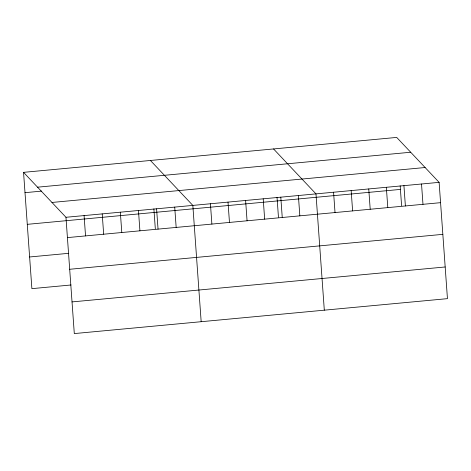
<?xml version="1.0" encoding="UTF-8"?>
<svg xmlns="http://www.w3.org/2000/svg" width="471" height="471" viewBox="0 0 471 471"><rect width="100%" height="100%" fill="white"/><g stroke="black" fill="none" stroke-linecap="round" stroke-linejoin="round"><path stroke-width="0.71" d="M23.55 172.351L396.7 137.42L439.113 182.354L447.45 298.649L74.3 333.58L65.964 217.284L23.55 172.351L31.887 288.646L71.033 284.984M37.545 187.181L410.694 152.245M25.004 192.668L41.683 191.108M51.969 202.459L425.119 167.523M65.964 217.284L439.113 182.354M27.277 224.343L400.427 189.407M67.418 237.608L440.568 202.671M29.614 256.978L68.766 253.31M69.69 269.277L442.84 234.346M72.028 301.911L445.177 266.975M273.563 148.948L315.976 193.881L324.313 310.177M150.42 160.476L192.833 205.409L201.17 321.705M421.521 183.996L422.982 204.32M403.93 185.645L405.39 205.962M400.167 185.81L401.598 205.727M386.338 187.293L387.798 207.611M368.746 188.942L370.206 209.259M351.154 190.584L352.614 210.908M333.568 192.233L335.022 212.551M298.384 195.53L299.839 215.848M280.793 197.172L282.247 217.49M277.03 197.337L278.455 217.255M263.201 198.821L264.655 219.139M245.609 200.469L247.063 220.787M228.017 202.112L229.471 222.436M210.425 203.76L211.885 224.078M174.712 207.105L176.166 227.422M156.584 208.8L158.044 229.118M153.887 208.865L155.318 228.782M138.462 210.502L139.916 230.819M120.335 212.197L121.795 232.515M102.213 213.893L103.667 234.211M84.085 215.588L85.545 235.906"/></g></svg>
